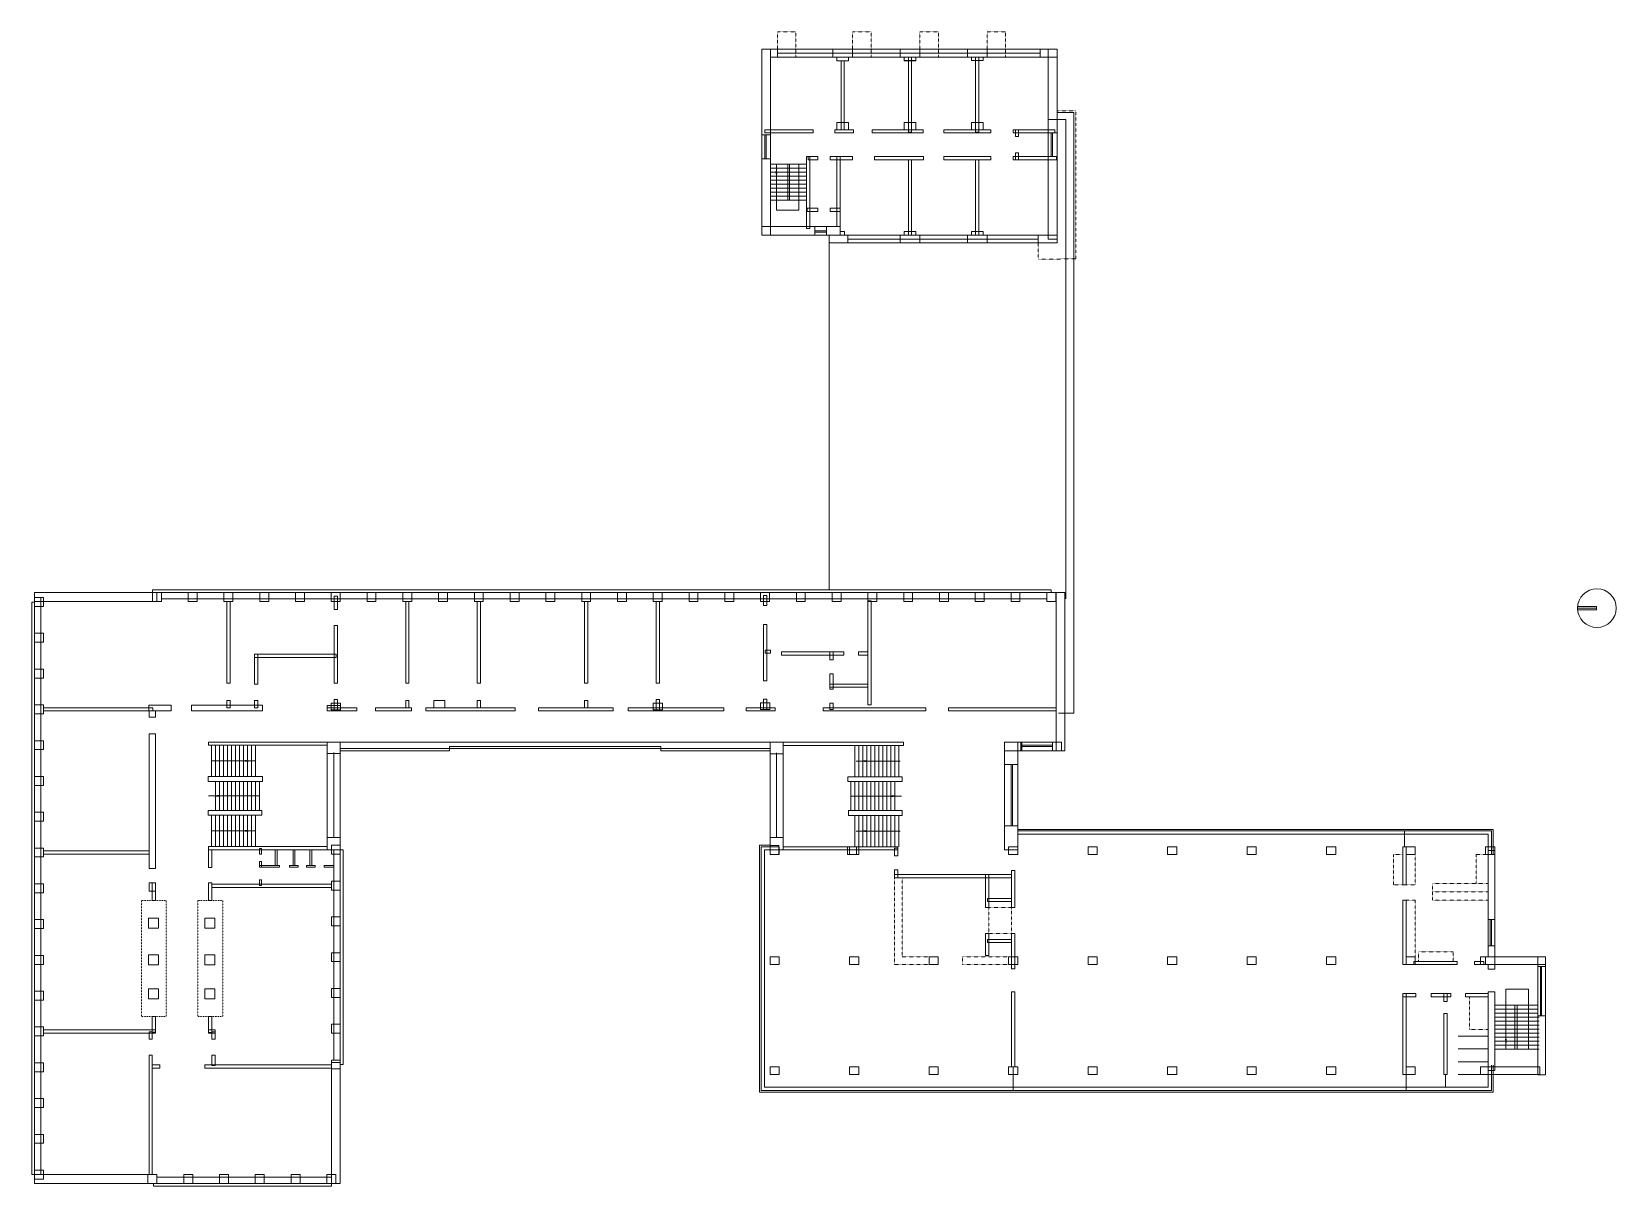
# Model space of a CAD drawing. Header units: millimetres. Extents: x -180 to 98761, y -180 to 71891.
import ezdxf

# ---------------------------------------------------------------- set-up
doc = ezdxf.new("R2010")
doc.units = ezdxf.units.MM
doc.linetypes.add('STYLE_01', pattern=[0.416641, 0.208282, -0.208359])
doc.linetypes.add('STYLE_05', pattern=[0.208282, 0.069427, -0.138855])
doc.layers.add('ceco.net 386 Bauhaus upper floor', color=7, linetype='Continuous')

msp = doc.modelspace()

# ---------------------------------------------------------------- linework, layer by layer
at = {"layer": 'ceco.net 386 Bauhaus upper floor', "linetype": 'Continuous', "lineweight": 5}
for p, q in [((45960, 70790.768), (45960, 59190.768)), ((49850, 70310.768), (49850, 70790.768)), ((54050, 70310.768), (54050, 70790.768)), ((58250, 70310.768), (58250, 70790.768)), ((50360, 65770.768), (50360, 70080.768)), ((64386.92, 66400.768), (63290, 66400.768)), ((63840, 66840.768), (64890, 66840.768)), ((64386.92, 36485.768), (64386.92, 66400.768)), ((64890, 66840.768), (64890, 29350.768)), ((45605, 63950.768), (45605, 65450.768)), ((63485, 64090.768), (63485, 65570.768)), ((45960, 63950.768), (45410, 63950.768)), ((45960, 63630.768), (48200, 63630.768)), ((45960, 63380.768), (48200, 63380.768)), ((46320.999, 63630.768), (46320.999, 60749.769)), ((47030, 61380.768), (47030, 63630.768)), ((47720.999, 60749.769), (47720.999, 63630.768)), ((54560, 59190.768), (54560, 63890.768)), ((58760, 59190.768), (58760, 63890.768)), ((45960, 63130.768), (48200, 63130.768)), ((45960, 62880.768), (48200, 62880.768)), ((45960, 62630.768), (48200, 62630.768)), ((45960, 62380.768), (48200, 62380.768)), ((45960, 62130.768), (48200, 62130.768)), ((45960, 61880.768), (48200, 61880.768)), ((45960, 61630.768), (48200, 61630.768)), ((45960, 61380.768), (48200, 61380.768)), ((46320.999, 60749.769), (47720.999, 60749.769)), ((48720, 59740.768), (48720, 59190.768)), ((49440, 59385.768), (48720, 59385.768)), ((49440, 59190.768), (49440, 59740.768)), ((49620, 37055.768), (49620, 59190.768)), ((54050, 58710.768), (54050, 59190.768)), ((58250, 58710.768), (58250, 59190.768)), ((7356.537, 36325.768), (7356.537, 37055.768)), ((52033.46, 30970.768), (49665, 30970.768)), ((19111.54, 29490), (19111.54, 29971.537)), ((550, 29490), (8520, 29490)), ((64890, 29350.768), (63925, 29350.768)), ((11040, 27350.768), (11040, 25391.815)), ((11290, 27350.768), (11290, 25391.815)), ((11540, 27350.768), (11540, 25391.815)), ((11790, 27350.768), (11790, 25391.815)), ((12040, 27350.768), (12040, 25391.815)), ((12290, 27350.768), (12290, 25391.815)), ((12540, 27350.768), (12540, 25391.815)), ((12790, 27350.768), (12790, 25391.815)), ((13040, 27350.768), (13040, 25391.815)), ((13290, 27350.768), (13290, 25391.815)), ((13540, 27350.768), (13540, 25391.815)), ((13790, 27350.768), (13790, 25391.815)), ((18270, 20824.615), (18270, 27550.768)), ((18677.115, 21600.768), (18677.115, 26890.768)), ((46740, 26822.123), (45925.77, 26822.123)), ((46332.885, 21589.413), (46332.885, 26879.413)), ((46740, 20813.26), (46740, 27539.413)), ((51220, 27339.413), (51220, 25380.46)), ((51470, 27339.413), (51470, 25380.46)), ((51720, 27339.413), (51720, 25380.46)), ((51970, 27339.413), (51970, 25380.46)), ((52220, 27339.413), (52220, 25380.46)), ((52470, 27339.413), (52470, 25380.46)), ((52720, 27339.413), (52720, 25380.46)), ((52970, 27339.413), (52970, 25380.46)), ((53220, 27339.413), (53220, 25380.46)), ((53470, 27339.413), (53470, 25380.46)), ((53720, 27339.413), (53720, 25380.46)), ((53970, 27339.413), (53970, 25380.46)), ((63557.689, 27000.768), (63557.689, 27550.768)), ((11020, 26371.291), (13770, 26371.291)), ((54040, 26359.937), (51290, 26359.937)), ((60980.065, 22310.768), (60980.065, 26150.768)), ((11290, 25091.815), (11290, 23283.215)), ((11540, 25091.815), (11540, 23283.215)), ((11790, 25091.815), (11790, 23283.215)), ((12040, 25091.815), (12040, 23283.215)), ((12290, 25091.815), (12290, 23283.215)), ((12540, 25091.815), (12540, 23283.215)), ((12790, 25091.815), (12790, 23283.215)), ((13040, 25091.815), (13040, 23283.215)), ((13290, 25091.815), (13290, 23283.215)), ((13540, 25091.815), (13540, 23283.215)), ((13790, 25091.815), (13790, 23283.215)), ((14040, 25091.815), (14040, 23283.215)), ((50970, 25080.46), (50970, 23271.86)), ((51220, 25080.46), (51220, 23271.86)), ((51470, 25080.46), (51470, 23271.86)), ((51720, 25080.46), (51720, 23271.86)), ((51970, 25080.46), (51970, 23271.86)), ((52220, 25080.46), (52220, 23271.86)), ((52470, 25080.46), (52470, 23271.86)), ((52720, 25080.46), (52720, 23271.86)), ((52970, 25080.46), (52970, 23271.86)), ((53220, 25080.46), (53220, 23271.86)), ((53470, 25080.46), (53470, 23271.86)), ((53720, 25080.46), (53720, 23271.86)), ((14040, 24187.515), (10870, 24187.515)), ((50970, 24176.16), (54140, 24176.16)), ((11040, 22983.215), (11040, 21024.262)), ((11290, 22983.215), (11290, 21024.262)), ((11540, 22983.215), (11540, 21024.262)), ((11790, 22983.215), (11790, 21024.262)), ((12040, 22983.215), (12040, 21024.262)), ((12290, 22983.215), (12290, 21024.262)), ((12540, 22983.215), (12540, 21024.262)), ((12790, 22983.215), (12790, 21024.262)), ((13040, 22983.215), (13040, 21024.262)), ((13290, 22983.215), (13290, 21024.262)), ((13540, 22983.215), (13540, 21024.262)), ((13790, 22983.215), (13790, 21024.262)), ((51220, 22971.86), (51220, 21012.907)), ((51470, 22971.86), (51470, 21012.907)), ((51720, 22971.86), (51720, 21012.907)), ((51970, 22971.86), (51970, 21012.907)), ((52220, 22971.86), (52220, 21012.907)), ((52470, 22971.86), (52470, 21012.907)), ((52720, 22971.86), (52720, 21012.907)), ((52970, 22971.86), (52970, 21012.907)), ((53220, 22971.86), (53220, 21012.907)), ((53470, 22971.86), (53470, 21012.907)), ((53720, 22971.86), (53720, 21012.907)), ((53970, 22971.86), (53970, 21012.907)), ((11020, 22003.738), (13770, 22003.738)), ((54040, 21992.384), (51290, 21992.384)), ((61390.13, 22310.768), (60570, 22310.768)), ((61390.13, 22100.768), (91070, 22100.768)), ((61390.13, 22000.768), (90970, 22000.768)), ((61390.13, 21800.768), (90770, 21800.768)), ((85532.264, 21013.26), (85532.264, 22000.768)), ((90770, 14140.384), (90770, 21800.768)), ((90970, 20534.028), (90970, 22000.768)), ((91070, 20534.028), (91070, 22100.768)), ((10870, 20824.615), (19264.23, 20824.615)), ((15020, 19850.768), (15020, 20824.615)), ((16140, 19850.768), (16140, 20824.615)), ((17190, 19850.768), (17190, 20824.615)), ((45270, 21113.26), (45270, 5700.768)), ((45925.77, 21113.26), (45270, 21113.26)), ((45370, 21013.26), (45370, 5800.768)), ((45370, 21013.26), (46500.195, 21013.26)), ((45570, 20813.26), (53900, 20813.26)), ((45570, 20813.26), (45570, 6000.768)), ((50889.082, 20534.028), (50889.082, 21013.26)), ((7150, 20554.614), (550, 20554.614)), ((18534.23, 18311.538), (18534.23, 18870)), ((18534.23, 18470.768), (11070, 18470.768)), ((19084.23, 18311.538), (18534.23, 18311.538)), ((85632.264, 13661.152), (85632.264, 17670.768)), ((90890, 14830.768), (90890, 16470.768)), ((91170, 14830.768), (90770, 14830.768)), ((94020.384, 10455.576), (94020.384, 13530.768)), ((90770, 6000.768), (90770, 11950.768)), ((91870.999, 8370.768), (91870.999, 12119.769)), ((91870.999, 12119.769), (93270.999, 12119.769)), ((93270.999, 12119.769), (93270.999, 8370.768)), ((85632.264, 5800.768), (85632.264, 11850.768)), ((91170, 11120.768), (93860.768, 11120.768)), ((92417.308, 8370.768), (92417.308, 11120.768)), ((91170, 10870.768), (93860.768, 10870.768)), ((91170, 10620.768), (93860.768, 10620.768)), ((91170, 10370.768), (93940, 10370.768)), ((91170, 10120.768), (93940, 10120.768)), ((94340, 10455.576), (93860.768, 10455.576)), ((7550, 9450.768), (7350, 9450.768)), ((11070, 9418.268), (10870, 9418.268)), ((90770, 9195.752), (88880, 9195.752)), ((91170, 9870.768), (93940, 9870.768)), ((91170, 9620.768), (93940, 9620.768)), ((91170, 9370.768), (93940, 9370.768)), ((91170, 9120.768), (93940, 9120.768)), ((90770, 8393.26), (88880, 8393.26)), ((91170, 8870.768), (93940, 8870.768)), ((91170, 8620.768), (93940, 8620.768)), ((91170, 8370.768), (93940, 8370.768)), ((19084.23, 7142.306), (18534.23, 7142.306)), ((61102.917, 7267.508), (61102.917, 5800.768)), ((90770, 7590.768), (88880, 7590.768)), ((90970, 7370.768), (90970, 5800.768)), ((91070, 7370.768), (91070, 5700.768)), ((45570, 6000.768), (90770, 6000.768)), ((88092.264, 6788.276), (88092.264, 6000.768)), ((88880, 6788.276), (93980, 6788.276)), ((45270, 5700.768), (91070, 5700.768)), ((45370, 5800.768), (90970, 5800.768)), ((7640, 0), (7640, 550))]:
    msp.add_line(p, q, dxfattribs=at)
at = {"layer": 'ceco.net 386 Bauhaus upper floor', "linetype": 'STYLE_01', "lineweight": 5}
for p, q in [((63840, 66960.768), (65010, 66960.768)), ((65010, 66960.768), (65010, 57710.768)), ((62660, 58710.768), (62660, 57690.768)), ((62660, 57690.768), (65010, 57710.768)), ((53700, 19453.41), (53700, 13661.152)), ((54179.232, 19079.196), (54179.232, 14140.384)), ((90770, 18190.768), (87280, 18190.768)), ((61002.917, 15590.768), (59580, 15590.768)), ((55852.393, 14140.384), (54179.232, 14140.384)), ((57940, 14140.384), (60815.705, 14140.384)), ((57940, 14140.384), (57940, 13661.152)), ((55852.393, 13661.152), (53700, 13661.152)), ((57940, 13661.152), (60815.705, 13661.152))]:
    msp.add_line(p, q, dxfattribs=at)
at = {"layer": 'ceco.net 386 Bauhaus upper floor', "lineweight": 5}
for p, q in [((97532.437, 36001.375), (96342.611, 36001.375)), ((97532.437, 35901.375), (96342.611, 35901.375)), ((97532.437, 35801.375), (96342.611, 35801.375)), ((97532.437, 36001.375), (97532.437, 35801.375))]:
    msp.add_line(p, q, dxfattribs=at)
at = {"layer": 'ceco.net 386 Bauhaus upper floor', "linetype": 'STYLE_01', "lineweight": 5}
for points in [[(46380, 71890.768), (47540, 71890.768), (47540, 70310.768), (46380, 70310.768)], [(51070, 71890.768), (52230, 71890.768), (52230, 70310.768), (51070, 70310.768)], [(55270, 71890.768), (56430, 71890.768), (56430, 70310.768), (55270, 70310.768)], [(59470, 71890.768), (60630, 71890.768), (60630, 70310.768), (59470, 70310.768)], [(84857.84, 20534.028), (85432.264, 20534.028), (85432.264, 18630.768), (84857.84, 18630.768)], [(85632.264, 20534.028), (86206.688, 20534.028), (86206.688, 18630.768), (85632.264, 18630.768)], [(59580, 17590.768), (61002.917, 17590.768), (61002.917, 15230.768), (59580, 15230.768)], [(85632.264, 17670.768), (86206.688, 17670.768), (86206.688, 14140.384), (85632.264, 14140.384)], [(86420, 14450.768), (88580, 14450.768), (88580, 13861.152), (86420, 13861.152)], [(89592.205, 11650.768), (90770, 11650.768), (90770, 9610.768), (89592.205, 9610.768)]]:
    msp.add_lwpolyline(points, close=True, dxfattribs=at)
at = {"layer": 'ceco.net 386 Bauhaus upper floor', "linetype": 'Continuous', "lineweight": 5}
for points in [[(63840, 59190.768), (45410, 59190.768), (45410, 70790.768), (63840, 70790.768)], [(63840, 70310.768), (45960, 70310.768)], [(46380, 70790.768), (46380, 70310.768)], [(62780, 70550.768), (46380, 70550.768)], [(50820, 70310.768), (50820, 70080.768), (50100, 70080.768), (50100, 70310.768)], [(51070, 70790.768), (51070, 70310.768)], [(55020, 70310.768), (55020, 70080.768), (54300, 70080.768), (54300, 70310.768)], [(54760, 70310.768), (54760, 65610.768), (54560, 65610.768), (54560, 70310.768)], [(55270, 70790.768), (55270, 70310.768)], [(59220, 70310.768), (59220, 70090.768), (58500, 70090.768), (58500, 70310.768)], [(58960, 70310.768), (58960, 65610.768), (58760, 65610.768), (58760, 70310.768)], [(59470, 70790.768), (59470, 70310.768)], [(62780, 70310.768), (62780, 70790.768)], [(63840, 58950.768), (63290, 58950.768), (63290, 70790.768)], [(63840, 58710.768), (63840, 70790.768)], [(50560, 70080.768), (50560, 65770.768)], [(55020, 70090.768), (54300, 70090.768)], [(45410, 65450.768), (45960, 65450.768)], [(45685, 65450.768), (45685, 63950.768)], [(50100, 65770.768), (50100, 66230.768), (50820, 66230.768), (50820, 65770.768)], [(54300, 65770.768), (54300, 66230.768), (55020, 66230.768), (55020, 65770.768)], [(58510, 65770.768), (58510, 66230.768), (59230, 66230.768), (59230, 65770.768)], [(63840, 65570.768), (61100, 65570.768), (61100, 65770.768), (63705, 65770.768), (63705, 65570.768)], [(61440, 65770.768), (61440, 65350.768), (61240, 65350.768), (61240, 65770.768)], [(63565, 65570.768), (63565, 64090.768)], [(61240, 63890.768), (61240, 64330.768), (61440, 64330.768), (61440, 63890.768)], [(47130, 63630.768), (47130, 61380.768)], [(48400, 64090.768), (48400, 59610.768), (48200, 59610.768), (48200, 64090.768), (48900, 64090.768)], [(48900, 64090.768), (48900, 63890.768), (48300, 63890.768), (48300, 64090.768)], [(50100, 59740.768), (50100, 64090.768)], [(50300, 59190.768), (50300, 64090.768)], [(54760, 63890.768), (54760, 59190.768)], [(58960, 63890.768), (58960, 59190.768)], [(63800, 64090.768), (63800, 63890.768), (61100, 63890.768), (61100, 64090.768), (63840, 64090.768)], [(50300, 60670.768), (49680, 60670.768), (49680, 60870.768), (50300, 60870.768)], [(45410, 59740.768), (50300, 59740.768)], [(48720, 59465.768), (49440, 59465.768)], [(50300, 59420.768), (50575, 59420.768), (50575, 59190.768)], [(54300, 59190.768), (54300, 59420.768), (55020, 59420.768), (55020, 59190.768)], [(58500, 59190.768), (58500, 59410.768), (59220, 59410.768), (59220, 59190.768)], [(63840, 58710.768), (49620, 58710.768)], [(50780, 58710.768), (50780, 59190.768)], [(50780, 58950.768), (62660, 58950.768)], [(55270, 59190.768), (55270, 58710.768)], [(59470, 59190.768), (59470, 58710.768)], [(62660, 58710.768), (62660, 59190.768)], [(0, 36875.768), (63761.151, 36875.768)], [(0, 36875.768), (0, 0), (19084.23, 0)], [(7356.537, 37055.768), (63481.919, 37055.768), (63481.919, 36875.768)], [(7635.768, 36875.768), (7635.768, 36325.768)], [(7915, 36875.768), (7915, 36325.768)], [(10148.844, 36875.768), (10148.844, 36325.768), (9590.381, 36325.768), (9590.381, 36875.768)], [(12382.693, 36875.768), (12382.693, 36325.768), (11824.23, 36325.768), (11824.23, 36875.768)], [(14616.537, 36875.768), (14616.537, 36325.768), (14058.074, 36325.768), (14058.074, 36875.768)], [(16850.381, 36875.768), (16850.381, 36325.768), (16291.923, 36325.768), (16291.923, 36875.768)], [(19084.23, 36875.768), (19084.23, 36325.768), (18525.768, 36325.768), (18525.768, 36875.768)], [(21318.074, 36875.768), (21318.074, 36325.768), (20759.614, 36325.768), (20759.614, 36875.768)], [(23551.923, 36875.768), (23551.923, 36325.768), (22993.46, 36325.768), (22993.46, 36875.768)], [(25785.768, 36875.768), (25785.768, 36325.768), (25227.306, 36325.768), (25227.306, 36875.768)], [(28019.614, 36875.768), (28019.614, 36325.768), (27461.151, 36325.768), (27461.151, 36875.768)], [(30253.46, 36875.768), (30253.46, 36325.768), (29695, 36325.768), (29695, 36875.768)], [(32487.306, 36875.768), (32487.306, 36325.768), (31928.844, 36325.768), (31928.844, 36875.768)], [(34721.151, 36875.768), (34721.151, 36325.768), (34162.693, 36325.768), (34162.693, 36875.768)], [(36955, 36875.768), (36955, 36325.768), (36396.537, 36325.768), (36396.537, 36875.768)], [(39188.844, 36875.768), (39188.844, 36325.768), (38630.381, 36325.768), (38630.381, 36875.768)], [(41422.693, 36875.768), (41422.693, 36325.768), (40864.23, 36325.768), (40864.23, 36875.768)], [(43656.537, 36875.768), (43656.537, 36325.768), (43098.074, 36325.768), (43098.074, 36875.768)], [(45890.381, 36875.768), (45890.381, 36325.768), (45331.918, 36325.768), (45331.918, 36875.768)], [(48124.23, 36875.768), (48124.23, 36325.768), (47565.767, 36325.768), (47565.767, 36875.768)], [(50358.074, 36875.768), (50358.074, 36325.768), (49799.611, 36325.768), (49799.611, 36875.768)], [(52591.918, 36875.768), (52591.918, 36325.768), (52033.46, 36325.768)], [(52033.46, 36368.614), (52233.46, 36368.614), (52233.46, 29869.231), (52033.46, 29869.231), (52033.46, 36875.768)], [(54825.767, 36875.768), (54825.767, 36325.768), (54267.305, 36325.768), (54267.305, 36875.768)], [(57059.611, 36875.768), (57059.611, 36325.768), (56501.151, 36325.768), (56501.151, 36875.768)], [(59293.46, 36875.768), (59293.46, 36325.768), (58734.997, 36325.768), (58734.997, 36875.768)], [(61527.305, 36875.768), (61527.305, 36325.768), (60968.843, 36325.768), (60968.843, 36875.768)], [(63761.151, 36875.768), (63761.151, 36325.768), (63202.688, 36325.768), (63202.688, 36875.768)], [(63786.92, 27000.768), (63786.92, 36875.768), (64336.92, 36875.768), (64336.92, 27000.768)], [(0, 550.768), (-180, 550.768), (-180, 36291.537), (0, 36291.537)], [(0, 36570.768), (550, 36570.768)], [(550, 36570.768), (550, 36012.305), (0, 36012.305)], [(0, 36325.768), (7915, 36325.768)], [(390, 36570.768), (390, 550)], [(63202.688, 36485.768), (7915, 36485.768)], [(12203.461, 36325.768), (12203.461, 31230.768), (12003.461, 31230.768), (12003.461, 36325.768)], [(23372.691, 36325.768), (23372.691, 31230.768), (23172.691, 31230.768), (23172.691, 36325.768)], [(27840.382, 36325.768), (27840.382, 31230.768), (27640.382, 31230.768), (27640.382, 36325.768)], [(34541.922, 36325.768), (34541.922, 31230.768), (34341.922, 31230.768), (34341.922, 36325.768)], [(39009.612, 36325.768), (39009.612, 31230.768), (38809.612, 31230.768), (38809.612, 36325.768)], [(0, 34336.924), (550, 34336.924), (550, 33778.461), (0, 33778.461)], [(13737.5, 33030.768), (18832.5, 33030.768), (18832.5, 32830.768), (13737.5, 32830.768)], [(13937.5, 33030.768), (13937.5, 31170.768), (13737.5, 31170.768), (13737.5, 33030.768)], [(49865, 33180.768), (49865, 32690.768), (49665, 32690.768), (49665, 33180.768)], [(52033.46, 32980.768), (51445, 32980.768), (51445, 33180.768), (52033.46, 33180.768)], [(0, 32103.075), (550, 32103.075), (550, 31544.612), (0, 31544.612)], [(49665, 31170.768), (52033.46, 31170.768)], [(0, 29869.231), (550, 29869.231), (550, 29310.768), (0, 29310.768)], [(550, 29690), (7380, 29690), (7380, 29490)], [(7140, 29490), (7140, 29860), (8520, 29860), (8520, 29490)], [(18271.54, 29690), (20125, 29690), (20125, 29490), (18271.54, 29490), (18271.54, 29830)], [(18271.54, 29830), (19111.54, 29830)], [(19111.54, 29571.537), (18524.622, 29571.537), (18524.622, 29971.537), (19111.54, 29971.537)], [(18704.999, 29571.537), (18704.999, 30211.537), (18904.999, 30211.537), (18904.999, 29571.537)], [(23172.691, 29690), (23172.691, 30151.537), (23372.691, 30151.537), (23372.691, 29690)], [(24925, 29690), (24925, 30151.537), (25625, 30151.537), (25625, 29690)], [(27640.382, 29690), (27640.382, 30151.537), (27840.382, 30151.537), (27840.382, 29690)], [(34341.922, 29690), (34341.922, 30151.537), (34541.922, 30151.537), (34541.922, 29690)], [(38809.612, 29571.537), (38809.612, 30211.537), (39009.612, 30211.537), (39009.612, 29571.537)], [(45511.149, 29591.537), (45511.149, 30231.537), (45711.149, 30231.537), (45711.149, 29591.537)], [(63786.92, 29490), (57056.92, 29490), (57056.92, 29690), (63786.92, 29690)], [(7550, 29490), (7550, 29100.768), (7150, 29100.768), (7150, 29490)], [(0, 27635.382), (550, 27635.382), (550, 27076.924), (0, 27076.924)], [(18270, 27350.768), (10870, 27350.768), (10870, 27550.768), (46140, 27550.768)], [(19084.23, 26833.478), (18270, 26833.478)], [(19084.23, 0), (19084.23, 27550.768)], [(19084.23, 27000.768), (25910, 27000.768), (25910, 27280.768)], [(19084.23, 27140.768), (39100, 27140.768)], [(25910, 27280.768), (39100, 27280.768)], [(45925.77, 27010.768), (39100, 27010.768), (39100, 27280.768)], [(39100, 27150.768), (45925.77, 27150.768)], [(45925.77, 27539.413), (45925.77, 20534.028), (46500.195, 20534.028)], [(45925.77, 27539.413), (54250, 27539.413)], [(54250, 27539.413), (54250, 27339.413), (46740, 27339.413)], [(60570, 27550.768), (64116.152, 27550.768)], [(61390.13, 20813.26), (60570, 20813.26), (60570, 27550.768)], [(60570, 27000.768), (64336.92, 27000.768)], [(61390.13, 27550.768), (61390.13, 20534.028), (60815.705, 20534.028), (60815.705, 21013.26), (61390.13, 21013.26)], [(61580.384, 27000.768), (61580.384, 27550.768)], [(61649.232, 27550.768), (61649.232, 27000.768)], [(61649.232, 27355.768), (63557.688, 27355.768), (63557.688, 27275.768), (61649.232, 27275.768)], [(64116.152, 27550.768), (64116.152, 27000.768)], [(60570, 26150.768), (61390.13, 26150.768)], [(61060.065, 26150.768), (61060.065, 22310.768)], [(0, 25401.537), (550, 25401.537), (550, 24843.075), (0, 24843.075)], [(0, 23167.691), (550, 23167.691), (550, 22609.231), (0, 22609.231)], [(0, 20933.845), (550, 20933.845), (550, 20375.382), (0, 20375.382)], [(10870, 21024.615), (18270, 21024.615)], [(11070, 20824.615), (11070, 19709.615), (10870, 19709.615), (10870, 21024.615)], [(15140, 20824.615), (15140, 19850.768)], [(16260, 20824.615), (16260, 19850.768)], [(17310, 20824.615), (17310, 19850.768)], [(18270, 21600.768), (19084.23, 21600.768)], [(19084.23, 20545.383), (18534.23, 20545.383), (18534.23, 21103.846), (19084.23, 21103.846)], [(18694.23, 7700.768), (18694.23, 20824.615)], [(19264.23, 20824.615), (19264.23, 7421.537), (19084.23, 7421.537)], [(45925.77, 21589.413), (46740, 21589.413)], [(45925.77, 21092.491), (46475.77, 21092.491), (46475.77, 20534.028)], [(46500.195, 21013.26), (46500.195, 20534.028)], [(46740, 21013.26), (53900, 21013.26)], [(50751.164, 21013.26), (50751.164, 20534.028), (51463.506, 20534.028)], [(51309.627, 21013.26), (51309.627, 20534.028)], [(51463.506, 21013.26), (51463.506, 20534.028)], [(53900, 21013.26), (53900, 20444.982), (53700, 20444.982), (53700, 20936.554), (53900, 20936.554)], [(85632.264, 21013.26), (85632.264, 18630.768), (85432.264, 18630.768), (85432.264, 21013.26), (86206.688, 21013.26)], [(86206.688, 21013.26), (86206.688, 20534.028), (85632.264, 20534.028)], [(91170, 20534.028), (90595.575, 20534.028), (90595.575, 21013.26), (91170, 21013.26)], [(90770, 13661.152), (90770, 13370.768), (91170, 13370.768), (91170, 21013.26)], [(550, 20754.614), (7150, 20754.614)], [(14040, 19850.768), (15300, 19850.768), (15300, 19730.768), (14040, 19730.768), (14040, 20090.768)], [(14040, 20090.768), (14160, 20090.768), (14160, 19730.768)], [(18694.23, 19730.768), (18080, 19730.768), (18080, 19850.768), (18694.23, 19850.768)], [(90770, 20773.644), (91170, 20773.644)], [(18534.23, 18870), (19084.23, 18870)], [(18534.23, 18869.998), (19084.23, 18869.998)], [(61002.917, 19079.196), (53700, 19079.196), (53700, 19570.768)], [(53700, 19570.768), (53900, 19570.768), (53900, 19079.196)], [(53700, 19279.196), (61002.917, 19279.196)], [(59580, 19279.196), (59580, 17230.768), (59380, 17230.768), (59380, 19279.196)], [(0, 18699.999), (550, 18699.999), (550, 18141.537), (0, 18141.537)], [(7550, 18250.768), (7150, 18250.768), (7150, 18765.768), (7550, 18765.768)], [(7550, 18765.768), (7550, 17650.768), (7350, 17650.768), (7350, 18765.768)], [(11070, 18670.768), (18534.23, 18670.768)], [(61002.917, 17590.768), (59500, 17590.768), (59500, 17790.768), (61002.917, 17790.768)], [(88820, 13661.152), (85432.264, 13661.152), (85432.264, 17670.768), (85632.264, 17670.768)], [(0, 16466.154), (550, 16466.154), (550, 15907.691), (0, 15907.691)], [(19084.23, 16077.689), (18534.23, 16077.689), (18534.23, 16636.152), (19084.23, 16636.152)], [(90770, 16470.768), (91170, 16470.768)], [(90970, 16470.768), (90970, 14830.768)], [(61002.917, 15030.768), (59500, 15030.768), (59500, 15230.768), (61002.917, 15230.768)], [(0, 14232.305), (550, 14232.305), (550, 13673.845), (0, 13673.845)], [(19084.23, 13843.844), (18534.23, 13843.844), (18534.23, 14402.306), (19084.23, 14402.306)], [(85632.264, 14140.384), (86206.688, 14140.384), (86206.688, 13661.152)], [(86120, 13661.152), (86120, 13861.152), (88820, 13861.152), (88820, 13661.152)], [(94340, 13661.152), (89900, 13661.152), (89900, 13861.152), (90480, 13861.152), (90480, 13661.152)], [(90280, 13661.152), (90280, 14140.384), (94340, 14140.384)], [(90595.575, 13661.152), (90595.575, 14140.384)], [(94340, 14140.384), (94340, 6770.768), (93860.768, 6770.768), (93860.768, 14140.384)], [(93860.768, 13530.768), (94340, 13530.768)], [(94100.384, 13530.768), (94100.384, 10455.576)], [(0, 11998.461), (550, 11998.461), (550, 11439.999), (0, 11439.999)], [(19084.23, 11609.998), (18534.23, 11609.998), (18534.23, 12168.461), (19084.23, 12168.461)], [(61002.917, 7267.508), (61002.917, 11950.768), (61202.917, 11950.768), (61202.917, 7267.508)], [(90770, 11950.768), (91170, 11950.768), (91170, 7054.138), (90770, 7054.138)], [(85432.264, 11850.768), (86235, 11850.768), (86235, 11650.768), (85432.264, 11650.768)], [(85432.264, 11850.768), (85432.264, 6788.276), (86206.688, 6788.276)], [(88192.264, 11850.768), (88192.264, 11350.768), (87992.264, 11350.768), (87992.264, 11850.768)], [(90770, 11650.768), (89340, 11650.768), (89340, 11850.768), (90770, 11850.768)], [(92572.692, 11120.768), (92572.692, 8370.768)], [(550, 9385.383), (7550, 9385.383), (7550, 10415.768)], [(7350, 10415.768), (7350, 9000.768), (7150, 9000.768), (7150, 9465.768), (7350, 9465.768)], [(7350, 10415.768), (7550, 10415.768)], [(10870, 10415.768), (11070, 10415.768)], [(11270, 9385.383), (10870, 9385.383), (10870, 10415.768)], [(11070, 10415.768), (11070, 9000.768), (11270, 9000.768), (11270, 9585.383)], [(19084.23, 9376.152), (18534.23, 9376.152), (18534.23, 9934.612), (19084.23, 9934.612)], [(0, 9764.612), (550, 9764.612), (550, 9206.154), (0, 9206.154)], [(550, 9585.383), (7550, 9585.383)], [(10870, 9585.383), (11270, 9585.383)], [(11070, 9465.768), (11270, 9465.768)], [(7150, 550), (7150, 8000.768), (7350, 8000.768), (7350, 550)], [(0, 7530.768), (550, 7530.768), (550, 6972.305), (0, 6972.305)], [(7350, 7400.768), (7815, 7400.768), (7815, 7200.768), (7350, 7200.768)], [(18534.23, 7200.768), (10637.5, 7200.768), (10637.5, 7400.768), (18534.23, 7400.768)], [(18534.23, 0), (18534.23, 7700.768)], [(18534.23, 7700.768), (19084.23, 7700.768)], [(18534.23, 7550.768), (19084.23, 7550.768)], [(85632.264, 7267.508), (86206.688, 7267.508), (86206.688, 6788.276)], [(90280, 6788.276), (90280, 7267.508), (93980, 7267.508), (93980, 6788.276)], [(0, 5296.924), (550, 5296.924), (550, 4738.461), (0, 4738.461)], [(0, 3063.075), (550, 3063.075), (550, 2504.612), (0, 2504.612)], [(0, 829.231), (550, 829.231), (550, 270.768), (0, 270.768)], [(0, 550), (7640, 550)], [(7081.538, 0), (7081.538, 550)], [(7420, 0), (7420, -180), (18530, -180), (18530, 390)], [(7640, 390), (18530, 390)], [(9315.384, 0), (9315.384, 550), (9873.844, 550), (9873.844, 0)], [(11549.23, 0), (11549.23, 550), (12107.693, 550), (12107.693, 0)], [(13783.076, 0), (13783.076, 550), (14341.538, 550), (14341.538, 0)], [(16016.921, 0), (16016.921, 550), (16575.384, 550), (16575.384, 0)], [(18250.77, 0), (18250.77, 550), (18809.23, 550), (18809.23, 0)]]:
    msp.add_lwpolyline(points, dxfattribs=at)
for points in [[(45600, 65770.768), (48620, 65770.768), (48620, 65570.768), (45600, 65570.768)], [(49960, 65770.768), (51140, 65770.768), (51140, 65570.768), (49960, 65570.768)], [(52300, 65770.768), (55480, 65770.768), (55480, 65570.768), (52300, 65570.768)], [(56780, 65770.768), (59700, 65770.768), (59700, 65570.768), (56780, 65570.768)], [(49680, 64090.768), (51080, 64090.768), (51080, 63890.768), (49680, 63890.768)], [(52440, 64090.768), (55500, 64090.768), (55500, 63890.768), (52440, 63890.768)], [(56780, 64090.768), (59700, 64090.768), (59700, 63890.768), (56780, 63890.768)], [(48240, 60870.768), (48900, 60870.768), (48900, 60670.768), (48240, 60670.768)], [(18704.999, 36650.768), (18904.999, 36650.768), (18904.999, 35830.768), (18704.999, 35830.768)], [(45511.149, 36705.768), (45711.149, 36705.768), (45711.149, 36065.768), (45511.149, 36065.768)], [(18704.999, 34830.768), (18904.999, 34830.768), (18904.999, 31230.768), (18704.999, 31230.768)], [(45511.149, 34890.768), (45711.149, 34890.768), (45711.149, 31365.768), (45511.149, 31365.768)], [(45611.149, 33295.768), (45944.231, 33295.768), (45944.231, 33095.768), (45611.149, 33095.768)], [(46638.459, 33180.768), (50525, 33180.768), (50525, 32980.768), (46638.459, 32980.768)], [(49665, 31800.768), (49865, 31800.768), (49865, 30850.768), (49665, 30850.768)], [(9805, 29860), (14225, 29860), (14225, 29490), (9805, 29490)], [(12003.461, 30151.537), (12203.461, 30151.537), (12203.461, 29690), (12003.461, 29690)], [(13737.5, 30151.537), (13937.5, 30151.537), (13937.5, 29690), (13737.5, 29690)], [(21285, 29690), (23525, 29690), (23525, 29490), (21285, 29490)], [(24425, 29690), (30005, 29690), (30005, 29490), (24425, 29490)], [(31465, 29690), (36125, 29690), (36125, 29490), (31465, 29490)], [(37065, 29690), (43045, 29690), (43045, 29490), (37065, 29490)], [(38629.235, 29971.537), (39216.153, 29971.537), (39216.153, 29571.537), (38629.235, 29571.537)], [(44425, 29690), (46245, 29690), (46245, 29490), (44425, 29490)], [(45330.772, 29991.537), (45917.69, 29991.537), (45917.69, 29591.537), (45330.772, 29591.537)], [(49245, 29690), (55645, 29690), (55645, 29490), (49245, 29490)], [(49665, 29971.537), (49865, 29971.537), (49865, 29591.537), (49665, 29591.537)], [(7150, 28065.768), (7550, 28065.768), (7550, 19650.768), (7150, 19650.768)], [(10840, 25391.815), (14232.393, 25391.815), (14232.393, 25091.815), (10840, 25091.815)], [(50777.608, 25380.46), (54170.001, 25380.46), (54170.001, 25080.46), (50777.608, 25080.46)], [(10840, 23283.215), (14180, 23283.215), (14180, 22983.215), (10840, 22983.215)], [(50830, 23271.86), (54170, 23271.86), (54170, 22971.86), (50830, 22971.86)], [(14040, 20910.768), (14160, 20910.768), (14160, 20550.768), (14040, 20550.768)], [(65779.017, 21013.26), (66353.442, 21013.26), (66353.442, 20534.028), (65779.017, 20534.028)], [(70742.328, 21013.26), (71316.753, 21013.26), (71316.753, 20534.028), (70742.328, 20534.028)], [(75705.64, 21013.26), (76280.065, 21013.26), (76280.065, 20534.028), (75705.64, 20534.028)], [(80668.952, 21013.26), (81243.377, 21013.26), (81243.377, 20534.028), (80668.952, 20534.028)], [(15920, 19850.768), (16460, 19850.768), (16460, 19730.768), (15920, 19730.768)], [(16980, 19850.768), (17520, 19850.768), (17520, 19730.768), (16980, 19730.768)], [(14040, 18950.768), (14160, 18950.768), (14160, 18590.768), (14040, 18590.768)], [(61002.917, 19530.768), (61202.917, 19530.768), (61202.917, 17230.768), (61002.917, 17230.768)], [(10870, 18765.768), (11070, 18765.768), (11070, 17650.768), (10870, 17650.768)], [(7120, 16550.768), (7740, 16550.768), (7740, 15930.768), (7120, 15930.768)], [(10640, 16550.768), (11260, 16550.768), (11260, 15930.768), (10640, 15930.768)], [(59380, 15590.768), (59580, 15590.768), (59580, 14230.768), (59380, 14230.768)], [(61002.917, 15590.768), (61202.917, 15590.768), (61202.917, 13390.768), (61002.917, 13390.768)], [(7120, 14270.768), (7740, 14270.768), (7740, 13650.768), (7120, 13650.768)], [(10640, 14270.768), (11260, 14270.768), (11260, 13650.768), (10640, 13650.768)], [(45925.77, 14140.384), (46500.195, 14140.384), (46500.195, 13661.152), (45925.77, 13661.152)], [(50889.082, 14140.384), (51463.506, 14140.384), (51463.506, 13661.152), (50889.082, 13661.152)], [(55852.393, 14140.384), (56426.818, 14140.384), (56426.818, 13661.152), (55852.393, 13661.152)], [(60815.705, 14140.384), (61390.13, 14140.384), (61390.13, 13661.152), (60815.705, 13661.152)], [(65779.017, 14140.384), (66353.442, 14140.384), (66353.442, 13661.152), (65779.017, 13661.152)], [(70742.328, 14140.384), (71316.753, 14140.384), (71316.753, 13661.152), (70742.328, 13661.152)], [(75705.64, 14140.384), (76280.065, 14140.384), (76280.065, 13661.152), (75705.64, 13661.152)], [(80668.952, 14140.384), (81243.377, 14140.384), (81243.377, 13661.152), (80668.952, 13661.152)], [(7120, 12150.768), (7740, 12150.768), (7740, 11530.768), (7120, 11530.768)], [(10640, 12150.768), (11260, 12150.768), (11260, 11530.768), (10640, 11530.768)], [(87200, 11850.768), (88430, 11850.768), (88430, 11650.768), (87200, 11650.768)], [(87992.264, 10610.768), (88192.264, 10610.768), (88192.264, 6788.276), (87992.264, 6788.276)], [(11070, 8000.768), (11270, 8000.768), (11270, 7366.153), (11070, 7366.153)], [(45925.77, 7267.508), (46500.195, 7267.508), (46500.195, 6788.276), (45925.77, 6788.276)], [(50889.082, 7267.508), (51463.506, 7267.508), (51463.506, 6788.276), (50889.082, 6788.276)], [(55852.393, 7267.508), (56426.818, 7267.508), (56426.818, 6788.276), (55852.393, 6788.276)], [(60815.705, 7267.508), (61390.13, 7267.508), (61390.13, 6788.276), (60815.705, 6788.276)], [(65779.017, 7267.508), (66353.442, 7267.508), (66353.442, 6788.276), (65779.017, 6788.276)], [(70742.328, 7267.508), (71316.753, 7267.508), (71316.753, 6788.276), (70742.328, 6788.276)], [(75705.64, 7267.508), (76280.065, 7267.508), (76280.065, 6788.276), (75705.64, 6788.276)], [(80668.952, 7267.508), (81243.377, 7267.508), (81243.377, 6788.276), (80668.952, 6788.276)]]:
    msp.add_lwpolyline(points, close=True, dxfattribs=at)
at = {"layer": 'ceco.net 386 Bauhaus upper floor', "lineweight": 5}
msp.add_lwpolyline([(96345.98, 35801.375), (96345.98, 36001.375)], dxfattribs=at)
at = {"layer": 'ceco.net 386 Bauhaus upper floor', "linetype": 'STYLE_01', "lineweight": 5}
for points in [[(90770, 20534.028), (90770, 17670.768), (87280, 17670.768), (87280, 18710.768), (90770, 18710.768)], [(90020, 18710.768), (90020, 20534.028), (90770, 20534.028)], [(59580, 17230.768), (61002.917, 17230.768)]]:
    msp.add_lwpolyline(points, dxfattribs=at)
at = {"layer": 'ceco.net 386 Bauhaus upper floor', "linetype": 'STYLE_05', "lineweight": 5}
for points in [[(6675, 17650.768), (8225, 17650.768), (8225, 10415.768), (6675, 10415.768)], [(10195, 17650.768), (11745, 17650.768), (11745, 10415.768), (10195, 10415.768)]]:
    msp.add_lwpolyline(points, close=True, dxfattribs=at)
at = {"layer": 'ceco.net 386 Bauhaus upper floor', "lineweight": 15}
msp.add_circle((97551.914, 35910.688), 1209.339, dxfattribs=at)
at = {"layer": 'ceco.net 386 Bauhaus upper floor', "lineweight": 5}
for points in [[(46320.999, 63630.768), (46376.554, 62995.768), (46265.444, 62995.768)], [(13770, 26371.291), (13135, 26315.736), (13135, 26426.846)], [(51290, 26359.937), (51925, 26415.492), (51925, 26304.382)], [(10870, 24187.515), (11505, 24243.07), (11505, 24131.96)], [(54140, 24176.16), (53505, 24120.605), (53505, 24231.715)], [(13770, 22003.738), (13135, 21948.183), (13135, 22059.293)], [(51290, 21992.384), (51925, 22047.939), (51925, 21936.829)], [(91870.999, 8370.768), (91815.444, 9005.768), (91926.554, 9005.768)]]:
    msp.add_solid(points, dxfattribs=at)

doc.saveas('drawing.dxf')
